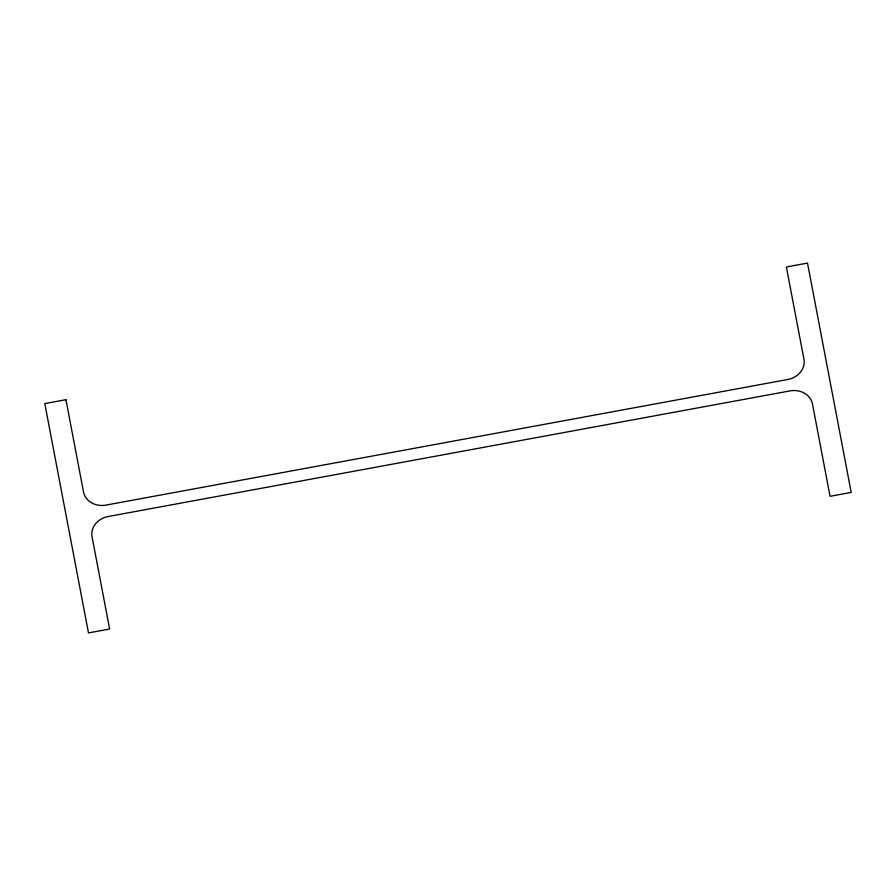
<?xml version="1.0" encoding="UTF-8"?>
<svg xmlns="http://www.w3.org/2000/svg" width="896" height="896" viewBox="0 0 896 896"><rect width="100%" height="100%" fill="white"/><g stroke="black" fill="none" stroke-linecap="round" stroke-linejoin="round"><path stroke-width="1.34" d="M65.934 399.683L44.8 403.581L88.491 632.923L109.626 629.037L92.053 536.76A19.634 16.99 -9.4 0 1 108.181 516.51L790.003 390.902A19.634 16.99 -9.4 0 1 812.482 404.029L830.066 496.317L851.2 492.419L807.509 263.077L786.374 266.963L803.947 359.24A19.634 16.99 -9.4 0 1 787.819 379.49L105.997 505.098A19.634 16.99 -9.4 0 1 83.518 491.971L65.934 399.683"/></g></svg>
